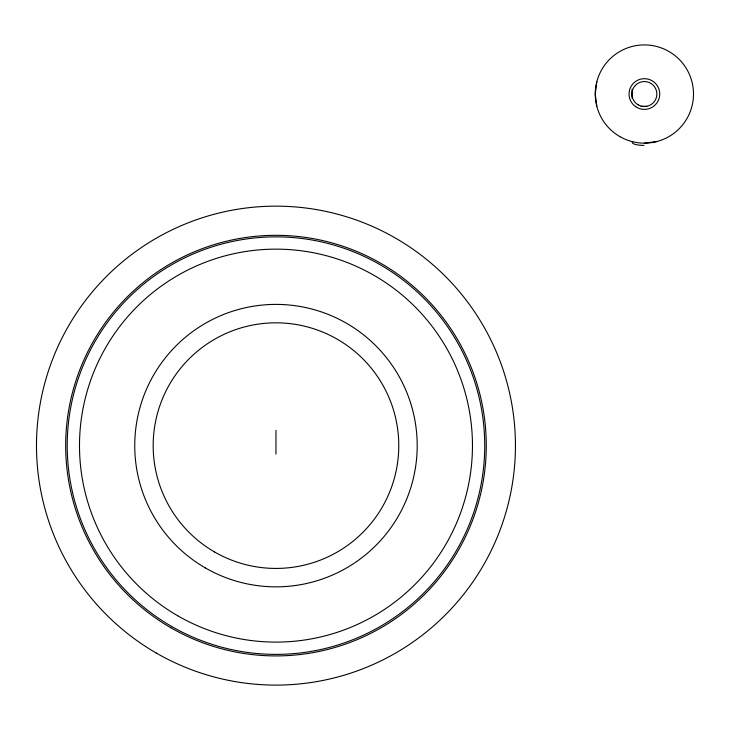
<?xml version="1.0" encoding="UTF-8"?>
<svg xmlns="http://www.w3.org/2000/svg" width="730" height="730" viewBox="0 0 730 730"><rect width="100%" height="100%" fill="white"/><g stroke="black" fill="none" stroke-linecap="round" stroke-linejoin="round"><path stroke-width="1.09" d="M596.811 81.769L595.26 94.033L596.811 106.297M656.836 141.547L644.38 143.153M641.095 106.325L646.862 106.325M632.098 89.197L632.098 98.121M275.967 430.344L275.967 454.078M644.024 145.407A12.2 2.975 -0.3 0 1 632.755 141.684M638.139 104.846A12.483 12.483 0 0 0 656.863 94.033A12.483 12.483 0 0 0 638.139 83.22A12.483 12.483 0 0 0 638.139 104.846M619.816 136.574A49.12 49.12 0 0 0 693.5 94.033A49.12 49.12 0 0 0 619.816 51.492A49.12 49.12 0 0 0 619.816 136.574M635.775 106.744A15.348 15.348 0 0 0 659.692 95.128A15.348 15.348 0 0 0 637.673 80.227A15.348 15.348 0 0 0 635.775 106.744M171.587 626.422A208.771 208.771 0 0 0 484.729 445.619A208.771 208.771 0 0 0 171.587 264.826A208.771 208.771 0 0 0 171.587 626.422M177.728 615.782A196.489 196.489 0 0 0 472.456 445.619A196.489 196.489 0 0 0 177.728 275.465A196.489 196.489 0 0 0 177.728 615.782M205.358 567.931A141.228 141.228 0 0 0 417.195 445.619A141.228 141.228 0 0 0 205.358 323.317A141.228 141.228 0 0 0 205.358 567.931M214.565 551.971A122.804 122.804 0 0 0 398.772 445.619A122.804 122.804 0 0 0 214.565 339.277A122.804 122.804 0 0 0 214.565 551.971M156.229 653.012A239.467 239.467 0 0 0 515.435 445.619A239.467 239.467 0 0 0 156.229 238.235A239.467 239.467 0 0 0 156.229 653.012M170.82 627.745A210.304 210.304 0 0 0 486.271 445.619A210.304 210.304 0 0 0 170.82 263.493A210.304 210.304 0 0 0 170.82 627.745"/></g></svg>
